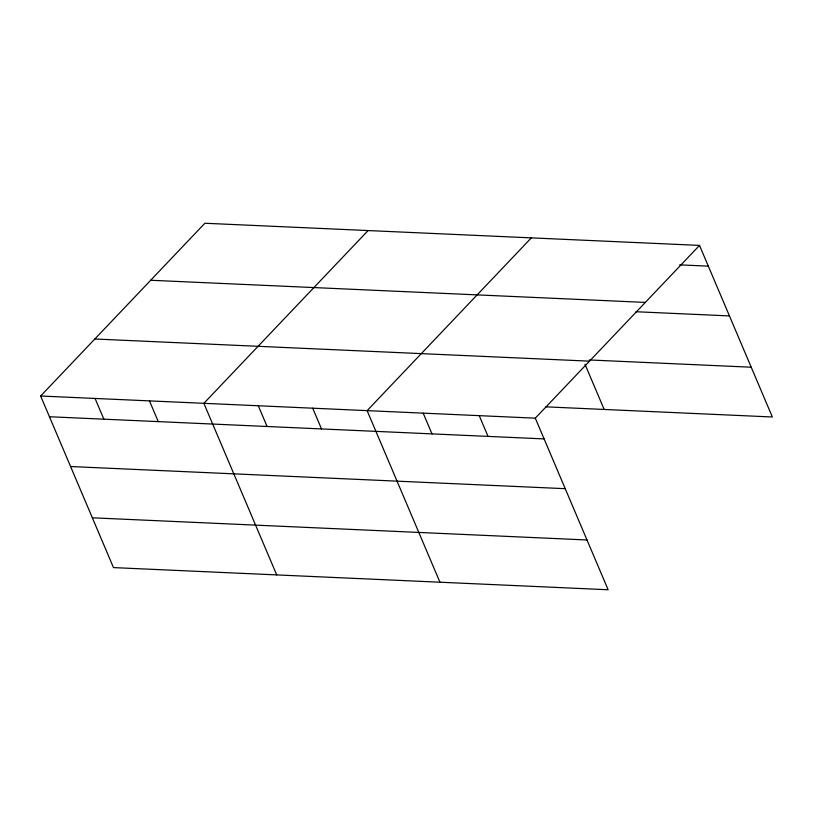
<?xml version="1.0" encoding="UTF-8"?>
<svg xmlns="http://www.w3.org/2000/svg" width="813" height="813" viewBox="0 0 813 813"><rect width="100%" height="100%" fill="white"/><g stroke="black" fill="none" stroke-linecap="round" stroke-linejoin="round"><path stroke-width="1.22" d="M40.65 396.012L535.3 418.167L608.124 589.75L113.485 567.596L40.65 396.012L204.876 223.25L699.515 245.404L772.35 416.988L545.96 406.846M368.106 230.557L203.88 403.319L276.715 574.903M531.336 237.874L367.12 410.636L439.945 582.22M535.3 418.167L699.515 245.404M679.668 264.865L708.316 266.146M150.679 280.261L645.329 302.416M636.02 311.735L729.454 315.922M589.273 359.956L751.222 367.212M94.847 339.001L589.486 361.155M49.451 416.744L544.1 438.908M70.579 466.53L565.228 488.684M92.357 517.81L586.996 539.974M585.004 364.305L604.171 409.457M479.233 415.656L488.034 436.398M423.177 413.146L431.977 433.888M312.7 408.197L321.511 428.939M258.29 405.758L267.101 426.5M149.47 400.89L158.271 421.622M95.06 398.451L103.861 419.183"/></g></svg>
